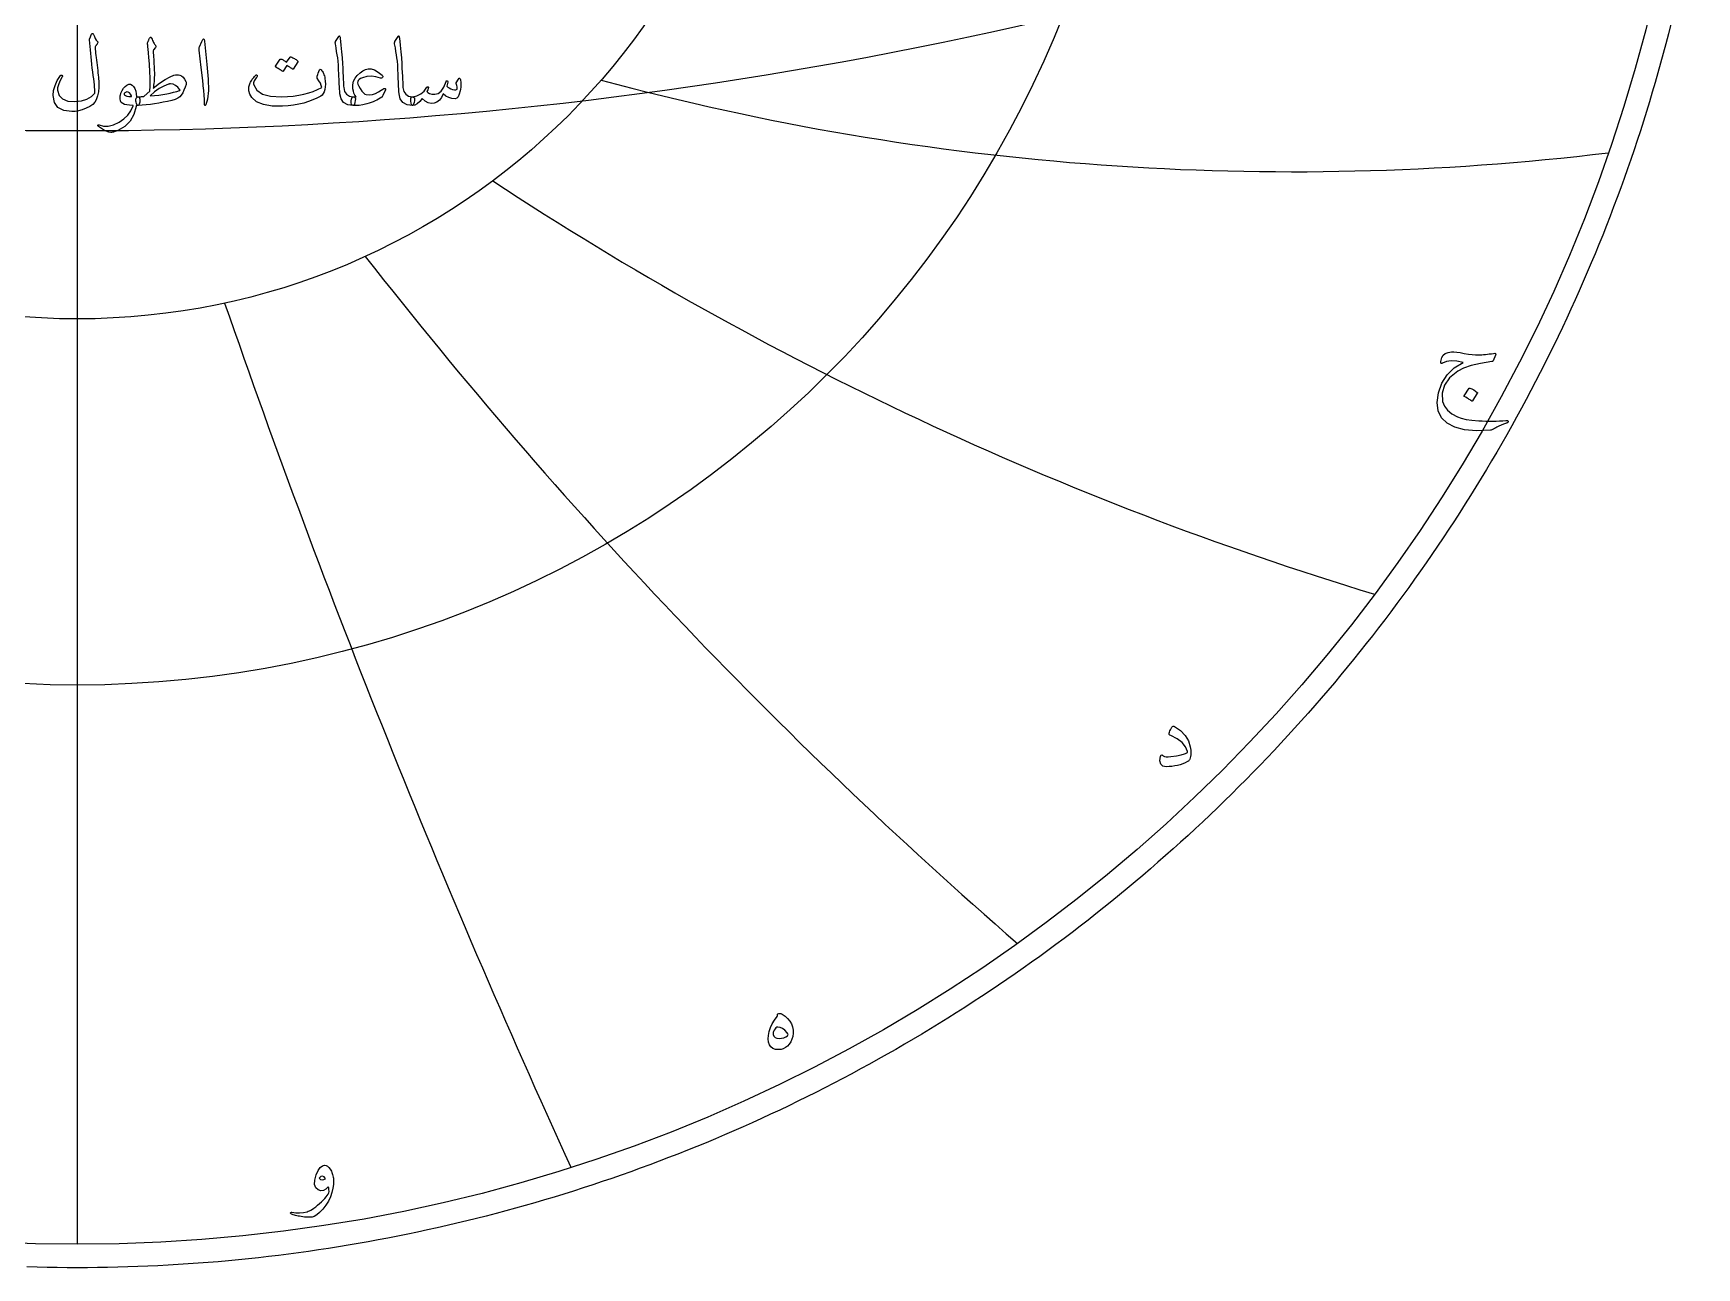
# Model space of a CAD drawing. Header units: millimetres. Extents: x -69 to 69, y -69 to 71.
# Drawn here: x -1.9 to 68, y -68.9 to -17.1 of the extents above; entities that cross this region are included whole.
import ezdxf

# ---------------------------------------------------------------- set-up
doc = ezdxf.new("R2010")
doc.units = ezdxf.units.MM
for name, color, linetype in [('CUT_OUTER', 1, 'Continuous'), ('ENGRAVE', 7, 'Continuous'), ('ENGRAVE_FINE', 8, 'Continuous'), ('TEXT', 5, 'Continuous')]:
    doc.layers.add(name, color=color, linetype=linetype)

msp = doc.modelspace()

# ---------------------------------------------------------------- linework, layer by layer
at = {"layer": 'CUT_OUTER'}
msp.add_lwpolyline([(66.8667, -16.7492), (66.7626, -17.1592), (66.6561, -17.5685), (66.5471, -17.9772), (66.4355, -18.3852), (66.3214, -18.7925), (66.2049, -19.1991), (66.0858, -19.6049), (65.9643, -20.01), (65.8403, -20.4144), (65.7138, -20.818), (65.5848, -21.2208), (65.4534, -21.6229), (65.3194, -22.0241), (65.1831, -22.4245), (65.0443, -22.824), (64.903, -23.2227), (64.7593, -23.6205), (64.6131, -24.0174), (64.4645, -24.4134), (64.3135, -24.8085), (64.1601, -25.2026), (64.0042, -25.5958), (63.846, -25.9881), (63.6853, -26.3793), (63.5223, -26.7696), (63.3568, -27.1589), (63.189, -27.5471), (63.0188, -27.9343), (62.8462, -28.3204), (62.6712, -28.7055), (62.4939, -29.0895), (62.3142, -29.4724), (62.1322, -29.8542), (61.9479, -30.2349), (61.7612, -30.6144), (61.5722, -30.9928), (61.3809, -31.37), (61.1872, -31.7461), (60.9913, -32.1209), (60.793, -32.4946), (60.5925, -32.867), (60.3897, -33.2381), (60.1846, -33.6081), (59.9773, -33.9767), (59.7677, -34.3441), (59.5558, -34.7102), (59.3417, -35.0749), (59.1254, -35.4384), (58.9068, -35.8005), (58.686, -36.1613), (58.4631, -36.5207), (58.2379, -36.8787), (58.0105, -37.2354), (57.7809, -37.5906), (57.5492, -37.9444), (57.3153, -38.2968), (57.0792, -38.6478), (56.841, -38.9973), (56.6006, -39.3453), (56.3582, -39.6919), (56.1136, -40.037), (55.8668, -40.3805), (55.618, -40.7225), (55.3671, -41.063), (55.1141, -41.402), (54.859, -41.7394), (54.6019, -42.0752), (54.3427, -42.4095), (54.0814, -42.7421), (53.8182, -43.0731), (53.5529, -43.4025), (53.2855, -43.7303), (53.0162, -44.0564), (52.7449, -44.3809), (52.4716, -44.7037), (52.1963, -45.0248), (51.919, -45.3443), (51.6398, -45.662), (51.3587, -45.978), (51.0756, -46.2922), (50.7906, -46.6048), (50.5037, -46.9155), (50.2149, -47.2245), (49.9242, -47.5318), (49.6316, -47.8372), (49.3371, -48.1408), (49.0408, -48.4426), (48.7426, -48.7426), (48.4426, -49.0408), (48.1408, -49.3371), (47.8372, -49.6316), (47.5318, -49.9242), (47.2245, -50.2149), (46.9155, -50.5037), (46.6048, -50.7906), (46.2922, -51.0756), (45.978, -51.3587), (45.662, -51.6398), (45.3443, -51.919), (45.0248, -52.1963), (44.7037, -52.4716), (44.3809, -52.7449), (44.0564, -53.0162), (43.7303, -53.2855), (43.4025, -53.5529), (43.0731, -53.8182), (42.7421, -54.0814), (42.4095, -54.3427), (42.0752, -54.6019), (41.7394, -54.859), (41.402, -55.1141), (41.063, -55.3671), (40.7225, -55.618), (40.3805, -55.8668), (40.037, -56.1136), (39.6919, -56.3582), (39.3453, -56.6006), (38.9973, -56.841), (38.6478, -57.0792), (38.2968, -57.3153), (37.9444, -57.5492), (37.5906, -57.7809), (37.2354, -58.0105), (36.8787, -58.2379), (36.5207, -58.4631), (36.1613, -58.686), (35.8005, -58.9068), (35.4384, -59.1254), (35.0749, -59.3417), (34.7102, -59.5558), (34.3441, -59.7677), (33.9767, -59.9773), (33.6081, -60.1846), (33.2381, -60.3897), (32.867, -60.5925), (32.4946, -60.793), (32.1209, -60.9913), (31.7461, -61.1872), (31.37, -61.3809), (30.9928, -61.5722), (30.6144, -61.7612), (30.2349, -61.9479), (29.8542, -62.1322), (29.4724, -62.3142), (29.0895, -62.4939), (28.7055, -62.6712), (28.3204, -62.8462), (27.9343, -63.0188), (27.5471, -63.189), (27.1589, -63.3568), (26.7696, -63.5223), (26.3793, -63.6853), (25.9881, -63.846), (25.5958, -64.0042), (25.2026, -64.1601), (24.8085, -64.3135), (24.4134, -64.4645), (24.0174, -64.6131), (23.6205, -64.7593), (23.2227, -64.903), (22.824, -65.0443), (22.4245, -65.1831), (22.0241, -65.3194), (21.6229, -65.4534), (21.2208, -65.5848), (20.818, -65.7138), (20.4144, -65.8403), (20.01, -65.9643), (19.6049, -66.0858), (19.1991, -66.2049), (18.7925, -66.3214), (18.3852, -66.4355), (17.9772, -66.5471), (17.5685, -66.6561), (17.1592, -66.7626), (16.7492, -66.8667), (16.3386, -66.9682), (15.9274, -67.0672), (15.5156, -67.1636), (15.1032, -67.2576), (14.6902, -67.349), (14.2767, -67.4379), (13.8626, -67.5242), (13.4481, -67.608), (13.033, -67.6892), (12.6174, -67.7679), (12.2013, -67.8441), (11.7848, -67.9177), (11.3679, -67.9887), (10.9505, -68.0572), (10.5327, -68.1231), (10.1145, -68.1864), (9.6959, -68.2472), (9.277, -68.3054), (8.8577, -68.361), (8.4381, -68.4141), (8.0181, -68.4646), (7.5979, -68.5125), (7.1774, -68.5578), (6.7566, -68.6006), (6.3355, -68.6407), (5.9142, -68.6783), (5.4927, -68.7133), (5.071, -68.7457), (4.6491, -68.7755), (4.227, -68.8028), (3.8047, -68.8274), (3.3824, -68.8495), (2.9598, -68.8689), (2.5372, -68.8858), (2.1145, -68.9001), (1.6917, -68.9117), (1.2688, -68.9208), (0.8459, -68.9273), (0.423, -68.9312), (0, -68.9325), (-0.423, -68.9312), (-0.8459, -68.9273), (-1.2688, -68.9208), (-1.6917, -68.9117), (-2.1145, -68.9001)], dxfattribs=at)
at = {"layer": 'ENGRAVE'}
for points in [[(0, -67.95), (0, 67.95)], [(0, -67.95), (0, -29.1157)]]:
    msp.add_lwpolyline(points, dxfattribs=at)
for radius in [67.95, 44.4794, 29.1157]:
    msp.add_circle((0, 0), radius, dxfattribs=at)
for centre, radius, start, end in [((50.9761, 88.2932), 111.2325, 254.890012, 276.848499), ((95.864, 95.864), 142.6822, 236.651368, 253.120233), ((175.7765, 101.4846), 207.7858, 218.017817, 228.99706), ((391.6566, 104.9441), 407.9051, 199.088471, 204.578093)]:
    msp.add_arc(centre, radius, start, end, dxfattribs=at)
at = {"layer": 'ENGRAVE_FINE'}
msp.add_arc((0, 158.3193), 179.5349, 247.925664, 292.074336, dxfattribs=at)
at = {"layer": 'TEXT'}
for points in [[(0.5947, -17.1715), (0.6018, -17.1592), (0.6108, -17.1504), (0.6219, -17.1451), (0.6349, -17.1434), (0.648, -17.1457), (0.659, -17.1524), (0.6681, -17.1637), (0.6751, -17.1796), (0.7125, -17.2717), (0.7525, -17.3514), (0.7949, -17.4184), (0.8399, -17.4729), (0.8532, -17.4925), (0.857, -17.5151), (0.8512, -17.5407), (0.8359, -17.5694), (0.8261, -17.5832), (0.8168, -17.5965), (0.808, -17.6093), (0.7997, -17.6216), (0.7919, -17.6332), (0.7846, -17.6437), (0.7778, -17.6532), (0.7716, -17.6618), (0.761, -17.6774), (0.7535, -17.6959), (0.749, -17.7175), (0.7475, -17.7422), (0.7522, -17.8116), (0.7585, -17.8873), (0.7663, -17.9693), (0.7756, -18.0576), (0.7861, -18.1522), (0.7977, -18.253), (0.8102, -18.3601), (0.8238, -18.4735), (0.839, -18.5867), (0.8524, -18.693), (0.8641, -18.7926), (0.874, -18.8854), (0.8824, -18.9717), (0.8896, -19.0517), (0.8955, -19.1254), (0.9002, -19.1929), (0.9054, -19.3925), (0.8891, -19.5816), (0.8512, -19.7602), (0.7917, -19.9282), (0.7336, -20.027), (0.644, -20.1181), (0.5227, -20.2018), (0.3697, -20.2779), (0.2039, -20.3409), (0.0482, -20.3854), (-0.0974, -20.4112), (-0.2331, -20.4185), (-0.5726, -20.3718), (-0.8158, -20.2437), (-0.9624, -20.0342), (-1.0127, -19.7434), (-0.9951, -19.5266), (-0.9383, -19.3144), (-0.8424, -19.1067), (-0.7073, -18.9035), (-0.697, -18.8917), (-0.6862, -18.8844), (-0.6749, -18.8817), (-0.6631, -18.8834), (-0.6505, -18.8882), (-0.641, -18.8945), (-0.6344, -18.9023), (-0.6309, -18.9116), (-0.6284, -18.9254), (-0.6289, -18.9387), (-0.6324, -18.9515), (-0.6389, -18.9638), (-0.7311, -19.1434), (-0.7947, -19.2963), (-0.8296, -19.4227), (-0.8359, -19.5224), (-0.7688, -19.7371), (-0.6239, -19.8871), (-0.4011, -19.9722), (-0.1005, -19.9925), (0.1705, -19.9632), (0.4009, -19.8951), (0.5905, -19.7883), (0.7394, -19.6429), (0.7363, -19.5727), (0.7309, -19.4907), (0.7232, -19.3969), (0.7133, -19.2913), (0.7009, -19.1736), (0.6857, -19.0437), (0.6677, -18.9014), (0.647, -18.7468), (0.6274, -18.5873), (0.6088, -18.4303), (0.5912, -18.2759), (0.5747, -18.1239), (0.5593, -17.9745), (0.5455, -17.8275), (0.5332, -17.6831), (0.5224, -17.5412), (0.5063, -17.4046), (0.5071, -17.389), (0.5094, -17.3745), (0.5131, -17.3609), (0.5184, -17.3483)], [(3.0461, -17.3162), (3.0556, -17.3059), (3.0641, -17.2991), (3.0717, -17.2958), (3.0782, -17.2961), (3.086, -17.2996), (3.0933, -17.3061), (3.1001, -17.3157), (3.1063, -17.3282), (3.1318, -17.3825), (3.1561, -17.4327), (3.179, -17.4789), (3.2008, -17.5211), (3.2215, -17.5588), (3.2415, -17.5915), (3.2607, -17.6191), (3.2791, -17.6417), (3.2927, -17.6603), (3.2972, -17.6799), (3.2927, -17.7005), (3.2791, -17.7221), (3.1988, -17.8225), (3.1885, -17.8399), (3.1817, -17.8597), (3.1784, -17.882), (3.1787, -17.9069), (3.1917, -18.0965), (3.2028, -18.2636), (3.2118, -18.408), (3.2189, -18.5298), (3.2241, -18.6292), (3.2279, -18.7066), (3.2302, -18.7619), (3.2309, -18.795), (3.23, -18.893), (3.2274, -18.9859), (3.223, -19.0738), (3.2168, -19.1567), (3.2092, -19.2345), (3.2003, -19.3074), (3.1901, -19.3752), (3.1787, -19.438), (3.4517, -19.229), (3.688, -19.0683), (3.8877, -18.9558), (4.0507, -18.8915), (4.1233, -18.8744), (4.1883, -18.8673), (4.2458, -18.8704), (4.2958, -18.8834), (4.3664, -18.9201), (4.4335, -18.9779), (4.497, -19.0567), (4.557, -19.1567), (4.5663, -19.1805), (4.5701, -19.2079), (4.5683, -19.2388), (4.5611, -19.2732), (4.5211, -19.3968), (4.4736, -19.5143), (4.4186, -19.6258), (4.3561, -19.7313), (4.2953, -19.7991), (4.2094, -19.8579), (4.0984, -19.9076), (3.9623, -19.9483), (3.7801, -19.9886), (3.5991, -20.0252), (3.4194, -20.058), (3.241, -20.087), (3.064, -20.112), (2.8888, -20.1327), (2.7154, -20.1491), (2.5437, -20.1613), (2.5244, -20.1558), (2.5066, -20.1392), (2.4902, -20.1116), (2.4754, -20.0729), (2.4624, -20.0254), (2.4553, -19.9795), (2.4543, -19.935), (2.4594, -19.8921), (2.4707, -19.8547), (2.4885, -19.8268), (2.5128, -19.8084), (2.5437, -19.7997), (2.5848, -19.7974), (2.6236, -19.7946), (2.6602, -19.7914), (2.6944, -19.7876), (2.7265, -19.7838), (2.7562, -19.7806), (2.7837, -19.7778), (2.809, -19.7755), (3.034, -19.5585), (3.036, -19.5491), (3.038, -19.5369), (3.04, -19.522), (3.042, -19.5043), (3.0441, -19.4838), (3.0461, -19.4606), (3.0481, -19.4346), (3.0501, -19.4058), (3.0518, -19.3746), (3.0531, -19.341), (3.0538, -19.3052), (3.0541, -19.2672), (3.0541, -19.2271), (3.0541, -19.1853), (3.0541, -19.1417), (3.0541, -19.0964), (3.0536, -19.0452), (3.0521, -18.9839), (3.0496, -18.9126), (3.0461, -18.8312), (3.0415, -18.7403), (3.036, -18.6403), (3.0295, -18.5313), (3.0219, -18.4133), (3.0046, -18.1513), (2.9888, -17.9441), (2.9745, -17.7916), (2.9617, -17.6939), (2.9514, -17.6311), (2.9446, -17.5834), (2.9413, -17.5508), (2.9416, -17.5332), (2.9538, -17.5), (2.9662, -17.4689), (2.9789, -17.4398), (2.9918, -17.4126), (3.005, -17.387), (3.0184, -17.3624), (3.0321, -17.3388), (3.0461, -17.3162)], [(5.2281, -17.4689), (5.2666, -17.3945), (5.2975, -17.3684), (5.3208, -17.3905), (5.3366, -17.4609), (5.4291, -18.4454), (5.4841, -19.0497), (5.4964, -19.5324), (5.466, -19.8936), (5.3929, -20.1332), (5.3796, -20.1528), (5.3678, -20.1633), (5.3575, -20.1648), (5.3487, -20.1573), (5.3417, -20.1455), (5.3366, -20.1302), (5.3336, -20.1113), (5.3326, -20.089), (5.3326, -19.9149), (5.3246, -19.7303), (5.3085, -19.5352), (5.2844, -19.3295), (5.2791, -19.2757), (5.2633, -19.1306), (5.2369, -18.894), (5.2, -18.566), (5.1116, -17.8386), (5.1096, -17.7999), (5.1116, -17.7643), (5.1176, -17.7316), (5.1277, -17.702)], [(10.9666, -17.268), (10.9744, -17.2559), (10.9817, -17.2479), (10.9885, -17.2439), (10.9947, -17.2439), (11.0043, -17.2491), (11.0128, -17.265), (11.0204, -17.2913), (11.0269, -17.3282), (11.06, -17.6284), (11.0872, -17.9059), (11.1083, -18.1608), (11.1233, -18.3932), (11.133, -18.5918), (11.1419, -18.7699), (11.1501, -18.9274), (11.1575, -19.0643), (11.1639, -19.1805), (11.1691, -19.2762), (11.1729, -19.3513), (11.1756, -19.4058), (11.2112, -19.5691), (11.2901, -19.6891), (11.4122, -19.766), (11.5774, -19.7997), (11.6234, -19.8117), (11.6528, -19.8398), (11.6656, -19.884), (11.6618, -19.9443), (11.643, -20.0393), (11.6226, -20.1071), (11.6008, -20.1478), (11.5774, -20.1613), (11.3449, -20.1307), (11.1736, -20.0388), (11.0636, -19.8855), (11.0148, -19.6711), (11.0072, -19.5685), (11.0003, -19.4656), (10.9941, -19.3625), (10.9887, -19.2592), (10.9838, -19.1556), (10.9792, -19.0517), (10.9748, -18.9476), (10.9706, -18.8432), (10.9631, -18.6442), (10.9526, -18.465), (10.939, -18.3056), (10.9224, -18.1661), (10.9028, -18.0321), (10.8802, -17.8893), (10.8546, -17.7378), (10.826, -17.5774), (10.8222, -17.5485), (10.823, -17.5221), (10.8282, -17.4983), (10.838, -17.4769)], [(13.4541, -17.268), (13.4619, -17.2559), (13.4692, -17.2479), (13.476, -17.2439), (13.4822, -17.2439), (13.4918, -17.2491), (13.5003, -17.265), (13.5078, -17.2913), (13.5144, -17.3282), (13.5475, -17.6284), (13.5747, -17.9059), (13.5958, -18.1608), (13.6108, -18.3932), (13.6205, -18.5918), (13.6294, -18.7699), (13.6376, -18.9274), (13.645, -19.0643), (13.6514, -19.1805), (13.6565, -19.2762), (13.6604, -19.3513), (13.6631, -19.4058), (13.6987, -19.5691), (13.7776, -19.6891), (13.8997, -19.766), (14.0649, -19.7997), (14.1109, -19.8117), (14.1403, -19.8398), (14.1531, -19.884), (14.1493, -19.9443), (14.1305, -20.0393), (14.1101, -20.1071), (14.0883, -20.1478), (14.0649, -20.1613), (13.8323, -20.1307), (13.6611, -20.0388), (13.551, -19.8855), (13.5023, -19.6711), (13.4947, -19.5685), (13.4878, -19.4656), (13.4816, -19.3625), (13.4762, -19.2592), (13.4713, -19.1556), (13.4667, -19.0517), (13.4623, -18.9476), (13.4581, -18.8432), (13.4506, -18.6442), (13.44, -18.465), (13.4265, -18.3056), (13.4099, -18.1661), (13.3903, -18.0321), (13.3677, -17.8893), (13.3421, -17.7378), (13.3135, -17.5774), (13.3097, -17.5485), (13.3104, -17.5221), (13.3157, -17.4983), (13.3255, -17.4769)], [(8.9252, -18.132), (8.9302, -18.1269), (8.9373, -18.1239), (8.9463, -18.1229), (8.9573, -18.1239), (8.9969, -18.1387), (9.0352, -18.1551), (9.0722, -18.1729), (9.108, -18.1922), (9.1428, -18.2133), (9.1769, -18.2364), (9.2101, -18.2616), (9.2427, -18.2887), (9.2489, -18.297), (9.2517, -18.3058), (9.2509, -18.315), (9.2467, -18.3248), (9.0538, -18.6303), (9.0485, -18.6343), (9.0407, -18.6343), (9.0304, -18.6303), (9.0176, -18.6222), (9.0088, -18.6148), (8.9945, -18.6046), (8.9747, -18.5917), (8.9493, -18.576), (8.9182, -18.5573), (8.881, -18.5353), (8.8378, -18.5101), (8.7886, -18.4816), (8.6359, -18.7187), (8.6288, -18.7259), (8.6198, -18.7277), (8.6087, -18.7239), (8.5957, -18.7146), (8.5844, -18.7066), (8.5665, -18.6946), (8.5422, -18.6785), (8.5113, -18.6584), (8.4734, -18.6343), (8.4279, -18.6061), (8.3749, -18.574), (8.3144, -18.5378), (8.3081, -18.5318), (8.3053, -18.5258), (8.3061, -18.5197), (8.3104, -18.5137), (8.5073, -18.2204), (8.5123, -18.2153), (8.5193, -18.2123), (8.5284, -18.2113), (8.5394, -18.2123), (8.5731, -18.2232), (8.6057, -18.2359), (8.6374, -18.2504), (8.668, -18.2666), (8.6976, -18.2843), (8.7263, -18.3032), (8.7539, -18.3235), (8.7805, -18.3449)], [(10.2352, -18.6664), (10.2622, -18.7003), (10.287, -18.7377), (10.3095, -18.7787), (10.3297, -18.8231), (10.3476, -18.8709), (10.3633, -18.9216), (10.3768, -18.9753), (10.3879, -19.0321), (10.4025, -19.1461), (10.406, -19.2592), (10.3985, -19.3712), (10.3799, -19.4822), (10.3518, -19.5811), (10.3156, -19.661), (10.2714, -19.7218), (10.2192, -19.7635), (10.0534, -19.8511), (9.8776, -19.9292), (9.6917, -19.9978), (9.4958, -20.0568), (9.2899, -20.1058), (9.0739, -20.1442), (8.8478, -20.1721), (8.6117, -20.1895), (8.1692, -20.1849), (7.806, -20.1231), (7.5222, -20.0041), (7.3178, -19.8278), (7.2339, -19.6899), (7.1952, -19.5415), (7.2017, -19.3825), (7.2535, -19.2129), (7.2709, -19.1764), (7.2912, -19.1391), (7.3141, -19.1011), (7.3399, -19.0622), (7.3684, -19.0227), (7.3997, -18.9824), (7.4337, -18.9413), (7.4705, -18.8995), (7.4828, -18.8877), (7.4956, -18.8804), (7.5089, -18.8776), (7.5227, -18.8794), (7.532, -18.8829), (7.5398, -18.8894), (7.5461, -18.899), (7.5509, -18.9116), (7.5531, -18.9234), (7.5519, -18.9347), (7.5471, -18.9455), (7.5388, -18.9558), (7.5044, -18.9967), (7.4735, -19.0391), (7.4461, -19.0831), (7.4223, -19.1286), (7.4059, -19.172), (7.3971, -19.2139), (7.3959, -19.2544), (7.4022, -19.2933), (7.5277, -19.5206), (7.7638, -19.6801), (8.1104, -19.7718), (8.5675, -19.7956), (8.8188, -19.786), (9.0583, -19.765), (9.286, -19.7327), (9.5019, -19.6891), (9.7062, -19.6343), (9.8992, -19.5681), (10.0809, -19.4906), (10.2513, -19.4018), (10.2347, -19.3189), (10.1971, -19.227), (10.1383, -19.126), (10.0584, -19.016), (10.0559, -19.0055), (10.0564, -18.9859), (10.0599, -18.9573), (10.0665, -18.9196), (10.0682, -18.9158), (10.0695, -18.9126), (10.0702, -18.9098), (10.0705, -18.9075), (10.0835, -18.8563), (10.1026, -18.799), (10.1277, -18.7357), (10.1589, -18.6664), (10.1727, -18.6453), (10.19, -18.6383), (10.2109, -18.6453), (10.2352, -18.6664)], [(12.9317, -19.5063), (12.8232, -19.7474), (12.8094, -19.7713), (12.7961, -19.7906), (12.7833, -19.8054), (12.7709, -19.8157), (12.7084, -19.8585), (12.6413, -19.8986), (12.5698, -19.9359), (12.4937, -19.9704), (12.4133, -20.0027), (12.3289, -20.0332), (12.2405, -20.062), (12.1481, -20.089), (11.9753, -20.1312), (11.8226, -20.1573), (11.69, -20.1673), (11.5774, -20.1613), (11.5345, -20.1417), (11.5061, -20.1031), (11.4923, -20.0453), (11.493, -19.9684), (11.5033, -19.8991), (11.5182, -19.8479), (11.5375, -19.8147), (11.5614, -19.7997), (11.5654, -19.7997), (11.5694, -19.7997), (11.5734, -19.7997), (11.5774, -19.7997), (11.6073, -19.8027), (11.6367, -19.8037), (11.6656, -19.8027), (11.694, -19.7997), (11.6453, -19.7276), (11.6076, -19.648), (11.581, -19.5608), (11.5654, -19.4661), (11.5631, -19.2966), (11.5925, -19.1456), (11.6535, -19.0133), (11.7462, -18.8995), (11.8655, -18.7933), (11.9823, -18.7116), (12.0966, -18.6546), (12.2083, -18.6222), (12.3289, -18.6225), (12.4655, -18.6674), (12.6182, -18.7571), (12.787, -18.8915), (12.8061, -18.9123), (12.8152, -18.9347), (12.8141, -18.9585), (12.8031, -18.9839), (12.7873, -19.0035), (12.7679, -19.014), (12.7451, -19.0155), (12.7187, -19.008), (12.5296, -18.9532), (12.34, -18.9337), (12.1498, -18.9492), (11.9592, -19), (11.8836, -19.0319), (11.8256, -19.0673), (11.7851, -19.1062), (11.7623, -19.1486), (11.7568, -19.2024), (11.7723, -19.2712), (11.809, -19.3551), (11.8668, -19.4541), (11.9371, -19.554), (12.0034, -19.6289), (12.0657, -19.6786), (12.124, -19.7032), (12.2508, -19.7158), (12.3781, -19.7012), (12.506, -19.6595), (12.6343, -19.5907), (12.7509, -19.5103), (12.8111, -19.4721), (12.8594, -19.45), (12.8955, -19.444), (12.9196, -19.4541), (12.9294, -19.4664), (12.9347, -19.4792), (12.9355, -19.4925), (12.9317, -19.5063)], [(2.4634, -20.2055), (2.3692, -20.5363), (2.2112, -20.8133), (1.9894, -21.0366), (1.7039, -21.2061), (1.6639, -21.2233), (1.6245, -21.2388), (1.5856, -21.2525), (1.5471, -21.2644), (1.5095, -21.2743), (1.4728, -21.282), (1.4371, -21.2874), (1.4025, -21.2905), (1.3161, -21.2782), (1.2015, -21.2333), (1.0589, -21.1557), (0.8881, -21.0454), (0.8698, -21.0296), (0.859, -21.0143), (0.8557, -20.9994), (0.86, -20.9851), (0.8695, -20.9741), (0.8821, -20.969), (0.8976, -20.9701), (0.9162, -20.9771), (1.0938, -21.0346), (1.293, -21.0343), (1.5137, -20.9763), (1.7561, -20.8605), (1.954, -20.7262), (2.1178, -20.5682), (2.2474, -20.3866), (2.3428, -20.1814), (2.3421, -20.1741), (2.3398, -20.1684), (2.336, -20.1641), (2.3308, -20.1613), (2.1924, -20.1533), (2.0746, -20.1372), (1.9774, -20.1131), (1.9008, -20.0809), (1.8415, -20.0312), (1.8043, -19.9624), (1.7893, -19.8745), (1.7963, -19.7675), (1.7986, -19.7533), (1.8013, -19.7389), (1.8046, -19.7242), (1.8083, -19.7092), (1.8126, -19.6938), (1.8174, -19.6776), (1.8227, -19.6606), (1.8284, -19.6429), (1.8757, -19.5281), (1.9329, -19.433), (2.0002, -19.3574), (2.0776, -19.3014), (2.1567, -19.2707), (2.2293, -19.2712), (2.2953, -19.3029), (2.3549, -19.3656), (2.4069, -19.4531), (2.4463, -19.5545), (2.4732, -19.6701), (2.4875, -19.7997), (2.4954, -19.7995), (2.5031, -19.7991), (2.5105, -19.7985), (2.5176, -19.7976), (2.5248, -19.7968), (2.5322, -19.7961), (2.5398, -19.7958), (2.5478, -19.7956), (2.5749, -19.8014), (2.596, -19.8187), (2.6111, -19.8476), (2.6201, -19.8881), (2.6239, -19.9325), (2.6231, -19.9775), (2.6178, -20.0229), (2.608, -20.0689), (2.5952, -20.1093), (2.5809, -20.1382), (2.5651, -20.1555), (2.5478, -20.1613), (2.4714, -20.1613), (2.4709, -20.1686), (2.4694, -20.1784), (2.4669, -20.1907), (2.4634, -20.2055)], [(3.91, -19.2531), (3.8897, -19.2539), (3.8689, -19.2561), (3.8475, -19.2599), (3.8257, -19.2652), (3.6282, -19.3428), (3.4338, -19.451), (3.2425, -19.5899), (3.0541, -19.7595), (3.2422, -19.7419), (3.4208, -19.7213), (3.5898, -19.6977), (3.7493, -19.6711), (3.8992, -19.6412), (4.0396, -19.6078), (4.1705, -19.5708), (4.2918, -19.5304), (4.3031, -19.5256), (4.3089, -19.5194), (4.3091, -19.5116), (4.3039, -19.5023), (4.2175, -19.3963), (4.123, -19.3194), (4.0206, -19.2717), (3.91, -19.2531)], [(16.0139, -19.016), (16.0227, -19.01), (16.033, -19.012), (16.0448, -19.0221), (16.0581, -19.0401), (16.0724, -19.0708), (16.0832, -19.1145), (16.0905, -19.1713), (16.0943, -19.2411), (16.0955, -19.3204), (16.0913, -19.3978), (16.0815, -19.4731), (16.0662, -19.5465), (16.0215, -19.6891), (15.9717, -19.7916), (15.917, -19.8539), (15.8572, -19.876), (15.7158, -19.8677), (15.5849, -19.8308), (15.4646, -19.7652), (15.3549, -19.6711), (15.2795, -19.8195), (15.1901, -19.9353), (15.0866, -20.0184), (14.9691, -20.0689), (14.8458, -20.0799), (14.7209, -20.0488), (14.5946, -19.9755), (14.4668, -19.8599), (14.3633, -19.9918), (14.2618, -20.086), (14.1624, -20.1425), (14.0649, -20.1613), (14.0453, -20.1503), (14.0267, -20.1171), (14.0092, -20.0619), (13.9926, -19.9845), (13.9866, -19.9082), (13.9966, -19.8519), (14.0227, -19.8157), (14.0649, -19.7997), (14.2503, -19.7577), (14.4125, -19.6761), (14.5517, -19.5548), (14.6677, -19.3938), (14.674, -19.385), (14.6808, -19.3787), (14.688, -19.3749), (14.6958, -19.3737), (14.7054, -19.3747), (14.7139, -19.3777), (14.7214, -19.3827), (14.728, -19.3898), (14.7317, -19.4114), (14.723, -19.448), (14.7016, -19.4998), (14.6677, -19.5666), (14.7122, -19.6181), (14.7812, -19.656), (14.8749, -19.6804), (14.9932, -19.6912), (15.1406, -19.6603), (15.2695, -19.5595), (15.3797, -19.389), (15.4714, -19.1486), (15.4759, -19.1363), (15.4815, -19.1275), (15.488, -19.1223), (15.4955, -19.1205), (15.5068, -19.1215), (15.5166, -19.1245), (15.5249, -19.1296), (15.5317, -19.1366), (15.5367, -19.1466), (15.5397, -19.1567), (15.5407, -19.1667), (15.5397, -19.1768), (15.4995, -19.3456), (15.5465, -19.3872), (15.603, -19.4239), (15.6691, -19.4556), (15.7447, -19.4822), (15.8183, -19.4995), (15.8743, -19.5033), (15.9127, -19.4935), (15.9335, -19.4701), (15.9403, -19.4345), (15.9366, -19.3837), (15.9222, -19.3179), (15.8974, -19.2371), (15.9016, -19.2142), (15.9225, -19.1697), (15.9599, -19.1037), (16.0139, -19.016)], [(2.2705, -19.7554), (2.2283, -19.6819), (2.1821, -19.6299), (2.1318, -19.5995), (2.0776, -19.5907), (2.0452, -19.5992), (2.0163, -19.6128), (1.9909, -19.6314), (1.9691, -19.655), (1.9621, -19.6675), (1.9611, -19.6811), (1.9661, -19.6957), (1.9771, -19.7112), (2.0186, -19.7477), (2.0786, -19.7725), (2.1572, -19.7858), (2.2544, -19.7876), (2.2645, -19.7856), (2.2705, -19.7796), (2.2725, -19.7695), (2.2705, -19.7554)], [(59.5048, -30.6393), (59.4019, -30.8707), (59.3926, -30.886), (59.3816, -30.8975), (59.369, -30.9053), (59.3548, -30.9093), (58.8793, -30.9843), (58.4814, -31.0765), (58.1613, -31.1858), (57.9188, -31.3123), (57.5789, -31.5895), (57.3605, -31.8941), (57.2638, -32.2261), (57.2887, -32.5853), (57.3643, -32.7798), (57.4923, -32.9518), (57.6729, -33.1013), (57.906, -33.2283), (58.0697, -33.2851), (58.2735, -33.3312), (58.5176, -33.3665), (58.8018, -33.3912), (58.9529, -33.3984), (59.1019, -33.403), (59.2487, -33.4048), (59.3934, -33.404), (59.5354, -33.4008), (59.6741, -33.3955), (59.8097, -33.388), (59.942, -33.3783), (59.9731, -33.3762), (59.9978, -33.3783), (60.016, -33.3848), (60.0278, -33.3955), (60.0342, -33.4086), (60.0363, -33.4223), (60.0342, -33.4365), (60.0278, -33.4512), (60.0231, -33.4591), (60.0176, -33.4657), (60.0113, -33.4709), (60.0042, -33.4748), (59.9965, -33.4781), (59.9886, -33.4817), (59.9805, -33.4856), (59.972, -33.4898), (59.8485, -33.5292), (59.7395, -33.5701), (59.6449, -33.6127), (59.5648, -33.6569), (59.5135, -33.6888), (59.4668, -33.7159), (59.4246, -33.7381), (59.3869, -33.7555), (59.3544, -33.7689), (59.3275, -33.7791), (59.3062, -33.7861), (59.2905, -33.7898), (58.7043, -33.8115), (58.206, -33.7695), (57.7956, -33.6636), (57.473, -33.4941), (57.24, -33.2615), (57.1023, -32.9711), (57.0599, -32.6228), (57.113, -32.2167), (57.2534, -31.8076), (57.473, -31.4591), (57.772, -31.1711), (58.1503, -30.9436), (57.8824, -30.8924), (57.6488, -30.8804), (57.4495, -30.9075), (57.2844, -30.9736), (57.27, -30.979), (57.2566, -30.9822), (57.2442, -30.9833), (57.233, -30.9822), (57.2236, -30.9787), (57.2169, -30.9726), (57.2129, -30.9637), (57.2116, -30.9522), (57.2175, -30.8989), (57.2266, -30.8461), (57.2389, -30.7939), (57.2544, -30.7422), (57.3091, -30.6417), (57.3959, -30.5675), (57.5148, -30.5195), (57.6659, -30.4978), (57.7616, -30.4986), (57.8813, -30.5096), (58.0252, -30.5308), (58.1932, -30.5621), (58.3665, -30.5935), (58.5264, -30.6146), (58.673, -30.6256), (58.8061, -30.6264), (58.8701, -30.6236), (58.9379, -30.6195), (59.0095, -30.614), (59.0847, -30.6071), (59.1638, -30.5987), (59.2466, -30.5884), (59.3331, -30.5762), (59.4234, -30.5621), (59.4751, -30.5605), (59.5059, -30.5728), (59.5158, -30.5991), (59.5048, -30.6393)], [(58.3989, -32.0281), (58.4043, -32.0227), (58.4118, -32.0195), (58.4214, -32.0184), (58.4332, -32.0195), (58.5165, -32.0533), (58.595, -32.0945), (58.6687, -32.1433), (58.7375, -32.1995), (58.7442, -32.2081), (58.7472, -32.2167), (58.7464, -32.2253), (58.7418, -32.2338), (58.5404, -32.5596), (58.5329, -32.5674), (58.5232, -32.5693), (58.5114, -32.5652), (58.4975, -32.5553), (58.4854, -32.5468), (58.4664, -32.5339), (58.4404, -32.5167), (58.4075, -32.4953), (58.367, -32.4696), (58.3185, -32.4396), (58.262, -32.4053), (58.1974, -32.3667), (58.1889, -32.3603), (58.1846, -32.3539), (58.1846, -32.3474), (58.1889, -32.341)], [(45.8126, -46.5025), (45.8296, -46.4514), (45.8464, -46.4055), (45.8629, -46.3646), (45.8791, -46.3289), (45.8947, -46.2979), (45.9096, -46.2715), (45.9237, -46.2497), (45.9369, -46.2324), (45.9576, -46.2158), (45.9809, -46.2089), (46.0068, -46.2115), (46.0355, -46.2239), (46.2892, -46.394), (46.4845, -46.5914), (46.6214, -46.8162), (46.6999, -47.0683), (46.7109, -47.1404), (46.7181, -47.2108), (46.7216, -47.2797), (46.7213, -47.3469), (46.7171, -47.412), (46.7085, -47.4744), (46.6956, -47.5342), (46.6785, -47.5912), (46.6632, -47.6218), (46.6431, -47.6491), (46.6182, -47.6732), (46.5885, -47.6941), (46.4861, -47.7442), (46.3806, -47.7873), (46.2718, -47.8235), (46.1598, -47.8527), (46.0452, -47.8755), (45.9284, -47.8924), (45.8094, -47.9033), (45.6883, -47.9084), (45.5447, -47.8843), (45.4568, -47.8034), (45.4247, -47.6657), (45.4483, -47.4712), (45.4563, -47.4501), (45.4676, -47.4337), (45.482, -47.4222), (45.4997, -47.4155), (45.515, -47.4174), (45.5308, -47.423), (45.5471, -47.4324), (45.564, -47.4455), (45.6162, -47.4736), (45.6872, -47.4894), (45.777, -47.4929), (45.8855, -47.4841), (46.121, -47.4498), (46.3131, -47.4112), (46.4617, -47.3683), (46.567, -47.3212), (46.5724, -47.3148), (46.5756, -47.304), (46.5767, -47.289), (46.5756, -47.2698), (46.503, -47.0672), (46.3624, -46.8883), (46.1537, -46.7329), (45.8769, -46.6011), (45.8407, -46.582), (45.818, -46.5593), (45.8086, -46.5328), (45.8126, -46.5025)], [(29.3934, -58.2797), (29.4301, -58.2628), (29.4716, -58.2593), (29.5179, -58.2693), (29.5691, -58.2926), (29.6964, -58.3778), (29.8038, -58.4747), (29.8914, -58.5835), (29.9592, -58.7041), (30.006, -58.8297), (30.031, -58.958), (30.0339, -59.089), (30.0149, -59.2227), (29.9803, -59.3446), (29.9324, -59.4531), (29.871, -59.5482), (29.7963, -59.6299), (29.7119, -59.6956), (29.6216, -59.7425), (29.5254, -59.7706), (29.4234, -59.78), (29.2899, -59.7703), (29.1812, -59.7328), (29.0971, -59.6674), (29.0376, -59.5742), (29.0019, -59.4609), (28.9894, -59.331), (28.9998, -59.1844), (29.0333, -59.0213), (29.0877, -58.8519), (29.1608, -58.6912), (29.2527, -58.539), (29.3633, -58.3954), (29.3671, -58.3887), (29.3698, -58.3772), (29.3714, -58.3609), (29.3719, -58.3397), (29.3733, -58.3167), (29.3773, -58.299), (29.384, -58.2867), (29.3934, -58.2797)], [(29.8006, -59.2013), (29.8185, -59.1788), (29.8209, -59.1499), (29.8078, -59.1145), (29.7791, -59.0727), (29.6797, -58.9645), (29.583, -58.8884), (29.489, -58.8444), (29.3976, -58.8327), (29.3542, -58.8404), (29.3141, -58.8637), (29.2771, -58.9026), (29.2433, -58.957), (29.2163, -59.0156), (29.1994, -59.0673), (29.1927, -59.1121), (29.1962, -59.1499), (29.2262, -59.2192), (29.2776, -59.2688), (29.3505, -59.2985), (29.4448, -59.3085), (29.549, -59.3018), (29.643, -59.2817), (29.7269, -59.2482), (29.8006, -59.2013)], [(10.025, -65.0373), (10.1032, -64.8556), (10.1878, -64.7265), (10.2789, -64.6499), (10.3764, -64.6258), (10.4375, -64.6365), (10.4965, -64.6686), (10.5533, -64.7222), (10.6079, -64.7972), (10.6342, -64.8406), (10.6572, -64.8851), (10.677, -64.9307), (10.6936, -64.9773), (10.7078, -65.0252), (10.7204, -65.0748), (10.7314, -65.126), (10.7408, -65.1787), (10.7496, -65.2963), (10.7419, -65.4349), (10.7175, -65.5943), (10.6765, -65.7746), (10.6159, -65.9613), (10.5329, -66.14), (10.4273, -66.3106), (10.2993, -66.4732), (10.1651, -66.615), (10.0453, -66.7186), (9.94, -66.7843), (9.8492, -66.8119), (9.7565, -66.8167), (9.6499, -66.814), (9.5293, -66.8038), (9.3948, -66.7862), (9.3267, -66.775), (9.2636, -66.7631), (9.2056, -66.7504), (9.1527, -66.7369), (9.1046, -66.7231), (9.061, -66.7095), (9.0221, -66.6963), (8.9876, -66.6833), (8.9673, -66.672), (8.9533, -66.6597), (8.9458, -66.6463), (8.9448, -66.6318), (8.9515, -66.6174), (8.963, -66.6083), (8.9793, -66.6045), (9.0005, -66.6061), (9.1658, -66.6222), (9.3273, -66.6233), (9.4851, -66.6093), (9.6392, -66.5804), (9.6867, -66.5657), (9.7394, -66.5429), (9.7971, -66.5121), (9.8599, -66.4732), (9.9278, -66.4264), (10.0008, -66.3714), (10.0789, -66.3085), (10.1621, -66.2375), (10.2436, -66.1641), (10.3164, -66.0939), (10.3807, -66.0269), (10.4365, -65.9632), (10.4833, -65.9023), (10.5211, -65.8442), (10.5498, -65.7888), (10.5693, -65.736), (10.5581, -65.6561), (10.5458, -65.5967), (10.5324, -65.5576), (10.5179, -65.5388), (10.4308, -65.6414), (10.3325, -65.6963), (10.2229, -65.7036), (10.1021, -65.6631), (10.0024, -65.5758), (9.9564, -65.4424), (9.9639, -65.2629), (10.025, -65.0373)], [(10.415, -65.1959), (10.3518, -65.1193), (10.2864, -65.0909), (10.2189, -65.1107), (10.1493, -65.1787), (10.2061, -65.2248), (10.2693, -65.243), (10.3389, -65.2334), (10.415, -65.1959)]]:
    msp.add_lwpolyline(points, close=True, dxfattribs=at)

doc.saveas('drawing.dxf')
